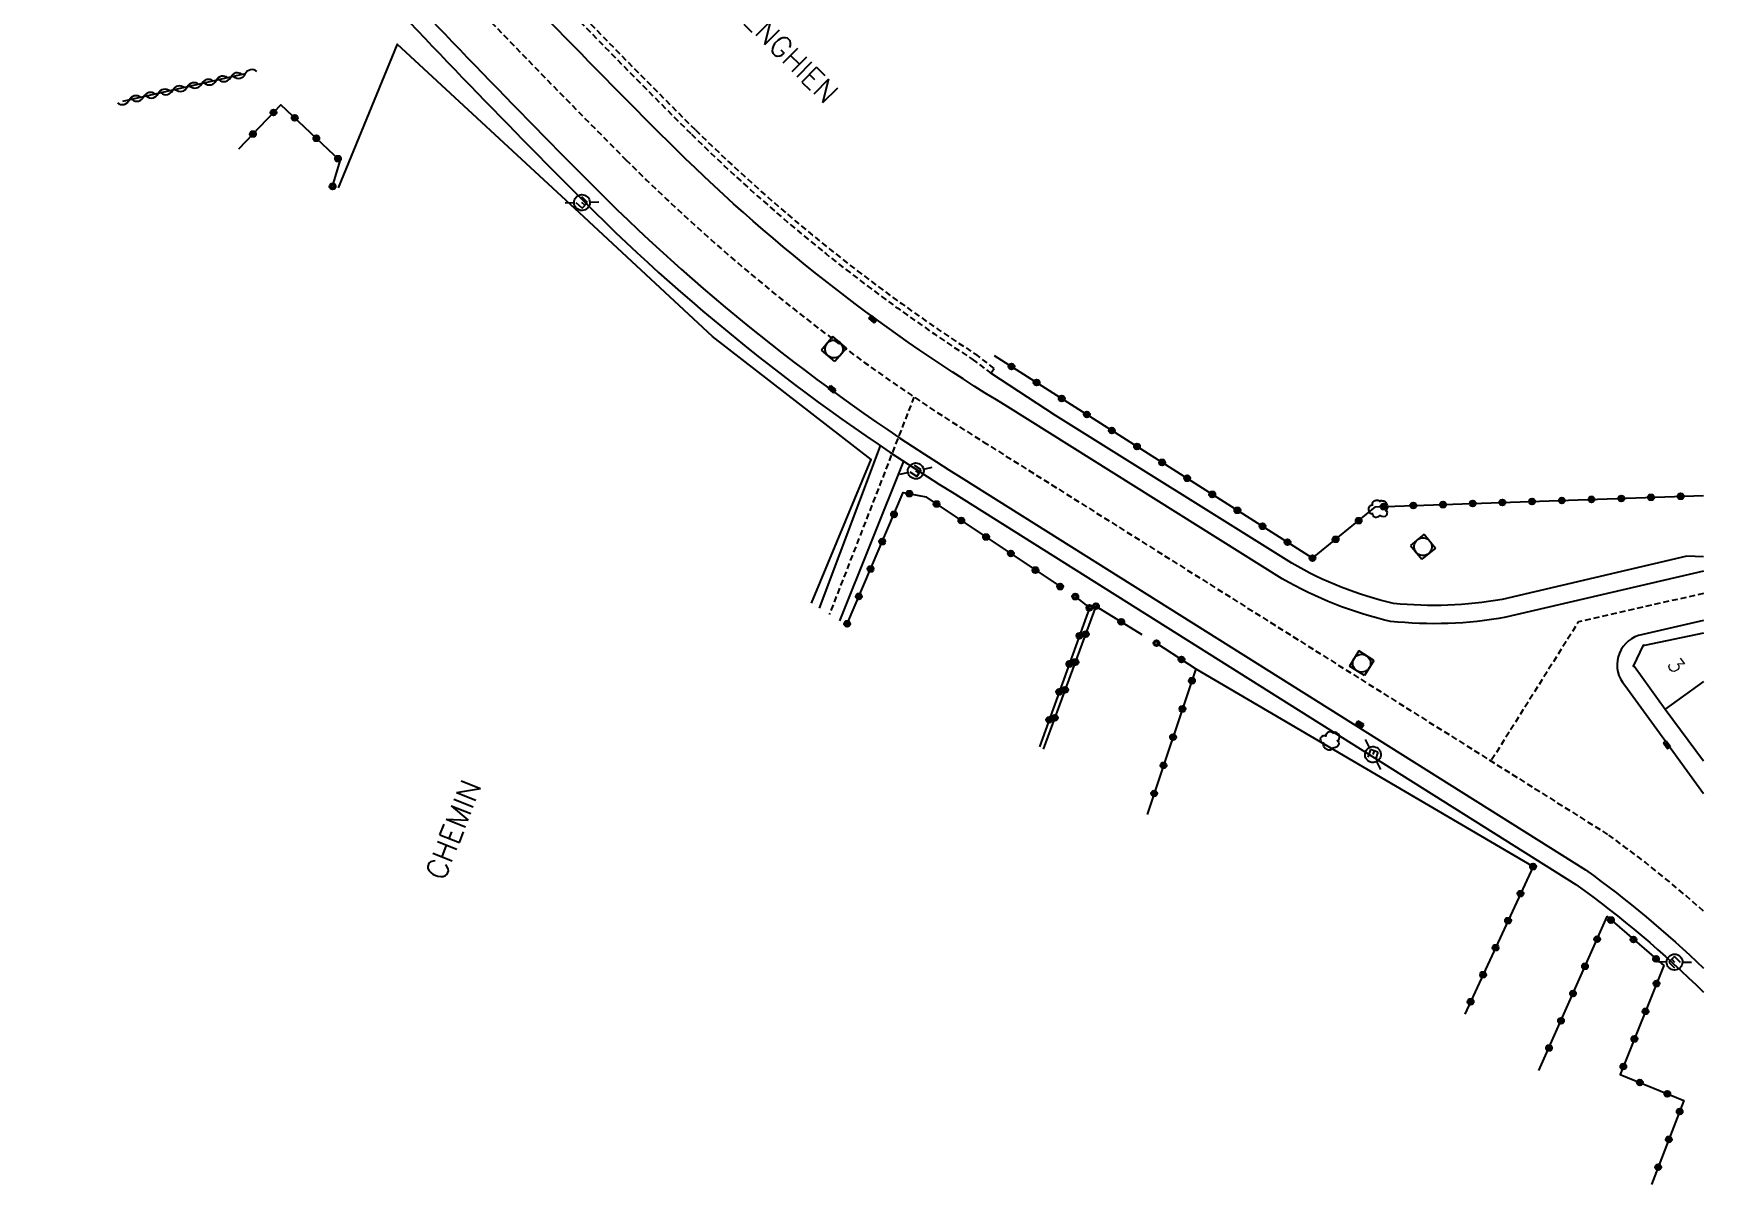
# Model space of a CAD drawing. Header units: millimetres. Extents: x 111999 to 113000, y 155000 to 156001.
# Drawn here: x 112859.6 to 113000, y 155353.3 to 155450 of the extents above; entities that cross this region are included whole.
import ezdxf
from ezdxf.enums import TextEntityAlignment as Align

# ---------------------------------------------------------------- set-up
doc = ezdxf.new("R2010")
doc.units = ezdxf.units.MM
doc.linetypes.add('DASHED', pattern=[0.75, 0.5, -0.25])
doc.layers.get('0').update_dxf_attribs({"linetype": 'CONTINUOUS'})
for name, color, linetype in [('W0001', 6, 'DASHED'), ('W0008', 7, 'CONTINUOUS'), ('W0100', 7, 'CONTINUOUS'), ('W0112', 1, 'DASHED'), ('W0300', 7, 'CONTINUOUS'), ('W0310', 3, 'CONTINUOUS'), ('W0322', 7, 'CONTINUOUS'), ('W0330', 7, 'CONTINUOUS'), ('W0334', 7, 'CONTINUOUS'), ('W0400', 7, 'CONTINUOUS'), ('W0420', 7, 'CONTINUOUS'), ('W0471', 7, 'CONTINUOUS'), ('W0989', 7, 'CONTINUOUS'), ('W0991', 7, 'CONTINUOUS'), ('W1102', 7, 'CONTINUOUS')]:
    doc.layers.add(name, color=color, linetype=linetype)
doc.styles.get("Standard").update_dxf_attribs({"font": 'romans.shx', "width": 0.85})

# ---------------------------------------------------------------- blocks, each defined once
blk = doc.blocks.new('t322o')
at = {"color": 0, "linetype": 'Continuous'}
for radius in [0.25, 0.15]:
    blk.add_circle((0, 0), radius, dxfattribs=at)
blk = doc.blocks.new('t310o')
at = {"color": 0, "linetype": 'Continuous'}
for centre, start, end in [((-0.5, 0.38), 216.8699, 323.1304), ((0.5, -0.37), 36.8699, 143.1303)]:
    blk.add_arc(centre, 0.625, start, end, dxfattribs=at)
blk = doc.blocks.new('T400')
for p, q in [((-0.15, 0.3), (0.15, 0.3)), ((-0.15, -0.25), (-0.15, 0.3)), ((-0.15, 0.15), (0.15, 0.15)), ((-0.15, 0), (0.15, 0)), ((0.15, 0.3), (0.15, -0.25)), ((-0.15, -0.15), (0.15, -0.15)), ((-0.15, -0.25), (-0.15, -0.3)), ((-0.15, -0.3), (0.15, -0.3)), ((0.15, -0.3), (0.15, -0.25))]:
    blk.add_line(p, q)
blk = doc.blocks.new('T420')
for p, q in [((0.75, 0.75), (-0.75, 0.75)), ((-0.75, 0.75), (-0.75, -0.75)), ((0.75, 0.75), (0.75, -0.75)), ((0.75, -0.75), (-0.75, -0.75))]:
    blk.add_line(p, q)
blk.add_ellipse((0, 0), major_axis=(-0.53, 0.53), ratio=1, start_param=3.926991, end_param=10.210176)
blk = doc.blocks.new('T300')
for p, q in [((-0.8, 0.51), (-0.86, 0.34)), ((-0.86, 0.34), (-0.86, 0.17)), ((-0.86, 0.17), (-0.74, 0.06)), ((-0.69, 0.63), (-0.8, 0.51)), ((-0.8, -0.06), (-0.74, 0.06)), ((-0.74, 0.06), (-0.69, 0.11)), ((-0.57, 0.69), (-0.69, 0.63)), ((-0.46, 0.69), (-0.57, 0.69)), ((-0.29, 0.63), (-0.46, 0.69)), ((-0.29, 0.63), (-0.17, 0.74)), ((-0.23, 0.57), (-0.29, 0.63)), ((-0.17, 0.74), (-0.06, 0.8)), ((-0.06, 0.8), (0.06, 0.8)), ((0.06, 0.8), (0.23, 0.74)), ((0.23, 0.74), (0.34, 0.63)), ((0.34, 0.63), (0.4, 0.51)), ((0.46, 0.46), (0.34, 0.46)), ((0.4, 0.51), (0.4, 0.46)), ((0.57, 0.4), (0.46, 0.46)), ((0.57, 0.4), (0.69, 0.29)), ((0.69, 0.29), (0.74, 0.17)), ((0.74, 0.06), (0.69, -0.17)), ((0.74, 0.17), (0.74, 0.06)), ((-0.8, -0.17), (-0.8, -0.06)), ((-0.8, -0.23), (-0.8, -0.17)), ((-0.74, -0.34), (-0.8, -0.23)), ((-0.69, -0.4), (-0.74, -0.34)), ((-0.51, -0.46), (-0.69, -0.4)), ((-0.4, -0.46), (-0.51, -0.46)), ((-0.4, -0.46), (-0.34, -0.46)), ((-0.34, -0.46), (-0.34, -0.4)), ((-0.34, -0.51), (-0.34, -0.46)), ((-0.29, -0.63), (-0.34, -0.51)), ((-0.17, -0.74), (-0.29, -0.63)), ((-0.06, -0.8), (-0.17, -0.74)), ((0.06, -0.8), (-0.06, -0.8)), ((0.17, -0.74), (0.06, -0.8)), ((0.23, -0.69), (0.17, -0.74)), ((0.29, -0.46), (0.23, -0.46)), ((0.29, -0.63), (0.23, -0.69)), ((0.46, -0.4), (0.29, -0.46)), ((0.34, -0.51), (0.29, -0.63)), ((0.34, -0.51), (0.34, -0.46)), ((0.57, -0.34), (0.46, -0.4)), ((0.63, -0.29), (0.57, -0.34)), ((0.69, -0.17), (0.63, -0.29))]:
    blk.add_line(p, q)
blk = doc.blocks.new('T471')
for p, q in [((-0.333334, 0.333334), (-0.333334, -0.333334)), ((-0.333334, 0.333334), (0.333334, 0.333334)), ((-0.333334, 0), (0, 0)), ((0.500001, 0.500001), (1.000002, 1.000002)), ((-0.500001, -0.500001), (-1.000002, -1.000002)), ((-0.333334, -0.333334), (0.333334, -0.333334))]:
    blk.add_line(p, q)
blk.add_ellipse((0, 0), major_axis=(0.471405, 0.471405), ratio=1, start_param=5.4977871438, end_param=11.780972451)

msp = doc.modelspace()

# ---------------------------------------------------------------- linework, layer by layer
at = {"layer": 'W0001'}
msp.add_lwpolyline([(112788.15, 155524.64), (112828.39, 155509.38, -0.080413), (112857.45, 155493.3, -0.044314), (112869.67, 155481.92, 0.016143), (112909.39, 155439.42, 0.058309), (112939.44, 155415.72), (112992.04, 155382.66, -0.025749), (113000, 155376.27, -0.067839)], format="xyb", dxfattribs=at)
msp.add_lwpolyline([(112933.61, 155419.48), (112926.49, 155401.2)], dxfattribs=at)
at = {"layer": 'W0001', "flags": 128}
msp.add_lwpolyline([(113000, 155402.98), (112989.47, 155400.58), (112982.12, 155388.89)], dxfattribs=at)
at = {"layer": 'W0008', "flags": 128}
msp.add_lwpolyline([(113000, 155404.86), (112983.37, 155400.97, -0.071158), (112973.68, 155400.63, -0.076938), (112964.58, 155404.21), (112941.49, 155418.66, -0.058614), (112913.61, 155440.27, -0.016982), (112872.19, 155484.43, 0.04744), (112859.24, 155496.43, 0.078379), (112829.6, 155512.77), (112789.41, 155527.94)], format="xyb", dxfattribs=at)
at = {"layer": 'W0008'}
for points in [[(112786.89, 155521.33), (112827.18, 155506.09, -0.080508), (112855.29, 155490.54, -0.044273), (112867.05, 155479.59, 0.016137), (112906.91, 155436.94, 0.05829), (112937.59, 155412.73), (112990.08, 155379.74, -0.033764), (113000, 155371.5, -0.067863)], [(113000, 155400.71), (112994.53, 155399.44, 0.537128), (112993.37, 155395.26), (112997.42, 155389.72), (113000, 155386.17, -0.048946)]]:
    msp.add_lwpolyline(points, format="xyb", dxfattribs=at)
for points in [[(112930.77, 155415.39), (112925.63, 155401.75)], [(112932.74, 155414.08), (112927.34, 155400.66)]]:
    msp.add_lwpolyline(points, dxfattribs=at)
at = {"layer": 'W0100'}
msp.add_lwpolyline([(113000, 155399.64), (112995.04, 155398.6), (112994.92, 155398.64), (112994.08, 155396.87), (112994.19, 155396.83), (112996.78, 155393.26), (113000, 155388.92)], dxfattribs=at)
at = {"layer": 'W0112'}
msp.add_lwpolyline([(112940.36, 155421.89), (112938.8, 155423.07, -0.050867), (112915.24, 155441.92, -0.006688), (112898.61, 155458.93), (112894.45, 155463.6), (112894.08, 155463.27), (112898.24, 155458.59, 0.006691), (112914.89, 155441.57, 0.05084), (112938.51, 155422.66), (112940.06, 155421.49)], format="xyb", close=True, dxfattribs=at)
at = {"layer": 'W0310'}
msp.add_lwpolyline([(112877.38, 155446.63), (112867.07, 155444.31)], dxfattribs=at)
at = {"layer": 'W0322'}
for points in [[(112884.73, 155437.18), (112885.37, 155439.33), (112880.38, 155444.04), (112876.81, 155440.31)], [(112967.12, 155405.94), (112940.39, 155422.94)], [(112927.93, 155400.29), (112932.71, 155411.45), (112934.61, 155411.09), (112946.06, 155403.44)], [(112967.12, 155405.94), (112972.42, 155410.25), (113000, 155411.2)], [(112947.17, 155402.71), (112948.36, 155401.76)], [(112948.36, 155401.76), (112944.16, 155390.09)], [(112948.91, 155401.9), (112944.48, 155389.89)], [(112948.91, 155401.9), (112952.76, 155399.53)], [(112954, 155398.79), (112957.31, 155396.64), (112953.21, 155384.41)], [(112985.66, 155380.02), (112979.92, 155367.62)], [(112986.16, 155362.9), (112991.88, 155375.82), (112996.65, 155371.71), (112992.99, 155362.55), (112998.34, 155360.36), (112995.61, 155353.3)]]:
    msp.add_lwpolyline(points, dxfattribs=at)
at = {"layer": 'W0330'}
for points in [[(112925, 155402.16), (112930, 155414.24), (112916.66, 155424.56), (112905.48, 155434.97), (112890.15, 155449.14), (112885.19, 155437.06)], [(112957.31, 155396.64), (112985.66, 155380.02)]]:
    msp.add_lwpolyline(points, dxfattribs=at)
at = {"layer": 'W0334'}
for points in [[(112840.31, 155498.55), (112844.46, 155496.25, -0.030513), (112854.39, 155489.39, -0.044256), (112865.95, 155478.62, 0.016135), (112905.87, 155435.9, 0.05828), (112936.81, 155411.49), (112989.26, 155378.53, -0.037361), (113000, 155369.47, -0.045958)], [(113000, 155406.05), (112998.59, 155406.11), (112983.06, 155402.47, -0.070178), (112973.93, 155402.14, -0.076023), (112965.37, 155405.52), (112945.51, 155417.94), (112940.06, 155421.49)]]:
    msp.add_lwpolyline(points, format="xyb", dxfattribs=at)
at = {"layer": 'W1102'}
msp.add_line((113000, 155395.59), (112996.78, 155393.26), dxfattribs=at)

# ---------------------------------------------------------------- block references
at = {"layer": 'W0300'}
for p, rotation in [((112972.76, 155410.1), 39.1724046622528), ((112968.56, 155390.55), 251.4549927108)]:
    msp.add_blockref('T300', p, dxfattribs=dict(at, rotation=rotation))
at = {"layer": 'W0310', "rotation": 192.708435968351}
for p in [(112872.5, 155445.53), (112873.72, 155445.81), (112874.94, 155446.08), (112876.16, 155446.36), (112877.38, 155446.63), (112867.62, 155444.43), (112868.84, 155444.71), (112870.06, 155444.98), (112871.28, 155445.26)]:
    msp.add_blockref('t310o', p, dxfattribs=at)
at = {"layer": 'W0322'}
for p, rotation in [((112879.76, 155443.39), 226.214031395172), ((112881.54, 155442.94), 136.626860643393), ((112878.03, 155441.58), 226.214031395172), ((112883.36, 155441.22), 136.626860643393), ((112885.18, 155439.51), 136.626860643393), ((112884.73, 155437.18), 73.41892458887321), ((112941.81, 155422.04), 147.536615281444), ((112943.92, 155420.7), 147.536615281444), ((112946.03, 155419.36), 147.536615281444), ((112948.14, 155418.01), 147.536615281444), ((112950.25, 155416.67), 147.536615281444), ((112952.36, 155415.33), 147.536615281444), ((112954.47, 155413.99), 147.536615281444), ((112956.58, 155412.65), 147.536615281444), ((112933.22, 155411.36), 349.3704996809299), ((112935.51, 155410.49), 326.254549947858), ((112958.69, 155411.3), 147.536615281444), ((112978.09, 155410.44), 1.986296798200391), ((112980.59, 155410.53), 1.986296798200391), ((112983.08, 155410.62), 1.986296798200391), ((112985.58, 155410.7), 1.986296798200391), ((112988.08, 155410.79), 1.986296798200391), ((112990.58, 155410.88), 1.986296798200391), ((112993.08, 155410.96), 1.986296798200391), ((112995.58, 155411.05), 1.986296798200391), ((112998.07, 155411.14), 1.986296798200391), ((112931.93, 155409.62), 66.8056146443725), ((112937.59, 155409.1), 326.254549947858), ((112960.8, 155409.96), 147.536615281444), ((112971, 155409.09), 39.1724046622528), ((112973.09, 155410.27), 1.986296798200391), ((112975.59, 155410.36), 1.986296798200391), ((112939.67, 155407.72), 326.254549947858), ((112962.91, 155408.62), 147.536615281444), ((112969.06, 155407.52), 39.1724046622528), ((112930.94, 155407.33), 66.8056146443725), ((112941.75, 155406.33), 326.254549947858), ((112965.02, 155407.28), 147.536615281444), ((112929.96, 155405.03), 66.8056146443725), ((112943.82, 155404.94), 326.254549947858), ((112967.12, 155405.94), 39.1724046622528), ((112945.9, 155403.55), 326.254549947858), ((112928.97, 155402.73), 66.8056146443725), ((112947.17, 155402.71), 321.340191746592), ((112948.36, 155401.76), 250.206667465408), ((112948.91, 155401.9), 328.338907592913), ((112951.04, 155400.59), 328.338907592913), ((112927.99, 155400.43), 66.8056146443725), ((112947.52, 155399.41), 250.206667465408), ((112948.05, 155399.56), 249.742533753829), ((112954, 155398.79), 327.00025336537), ((112946.67, 155397.05), 250.206667465408), ((112947.18, 155397.21), 249.742533753829), ((112956.1, 155397.42), 327.00025336537), ((112956.98, 155395.64), 251.4549927108), ((112945.82, 155394.7), 250.206667465408), ((112946.31, 155394.87), 249.742533753829), ((112944.98, 155392.35), 250.206667465408), ((112945.45, 155392.52), 249.742533753829), ((112956.18, 155393.27), 251.4549927108), ((112955.39, 155390.9), 251.4549927108), ((112954.59, 155388.53), 251.4549927108), ((112953.8, 155386.16), 251.4549927108), ((112985.66, 155380.02), 245.149736625361), ((112984.61, 155377.75), 245.149736625361), ((112983.56, 155375.48), 245.149736625361), ((112992.21, 155375.53), 319.2793061677201), ((112991.05, 155373.93), 66.1135861337452), ((112994.11, 155373.9), 319.2793061677201), ((112982.51, 155373.21), 245.149736625361), ((112990.03, 155371.64), 66.1135861337452), ((112996, 155372.27), 319.2793061677201), ((112981.46, 155370.94), 245.149736625361), ((112996.04, 155370.19), 248.216169643843), ((112980.41, 155368.67), 245.149736625361), ((112989.02, 155369.36), 66.1135861337452), ((112988.01, 155367.07), 66.1135861337452), ((112995.11, 155367.86), 248.216169643843), ((112994.18, 155365.54), 248.216169643843), ((112987, 155364.78), 66.1135861337452), ((112993.25, 155363.22), 248.216169643843), ((112994.64, 155361.88), 337.7468526450061), ((112996.95, 155360.93), 337.7468526450061), ((112997.99, 155359.44), 248.862271571383), ((112997.08, 155357.1), 248.862271571383), ((112996.18, 155354.77), 248.862271571383)]:
    msp.add_blockref('t322o', p, dxfattribs=dict(at, rotation=rotation))
at = {"layer": 'W0400'}
for p, rotation in [((112930.14, 155426.03), 49.72910825569405), ((112926.71, 155420.15), 49.72910825569405), ((112971.1, 155391.99), 57.84986443916097), ((112996.92, 155390.25), 36.18883199610504)]:
    msp.add_blockref('T400', p, dxfattribs=dict(at, rotation=rotation))
at = {"layer": 'W0420'}
for p, rotation in [((112926.88, 155423.51), 319.729108255694), ((112976.41, 155406.9), 39.1724046622528), ((112971.25, 155397.11), 327.849864439161)]:
    msp.add_blockref('T420', p, dxfattribs=dict(at, rotation=rotation))
at = {"layer": 'W0471'}
for p, rotation in [((112905.69, 155435.82), 137.055326220984), ((112933.76, 155413.27), 147.536615281444), ((112972.2, 155389.44), 251.4549927108), ((112997.56, 155372), 314.5789121966071)]:
    msp.add_blockref('T471', p, dxfattribs=dict(at, rotation=rotation))

# ---------------------------------------------------------------- texts
at = {"layer": 'W0989'}
for s, rotation, p in [("CHEMIN D'ENGHIEN", 315.0152, (112918.91, 155452.45)), ('CHEMIN', 68.714, (112894.87, 155383.13))]:
    msp.add_text(s, height=1.75, rotation=rotation, dxfattribs=at).set_placement(p, align=Align.MIDDLE)
at = {"layer": 'W0991'}
msp.add_text('3', height=1.25, rotation=306.577, dxfattribs=at).set_placement((112997.69, 155396.95), align=Align.MIDDLE)

doc.saveas('drawing.dxf')
